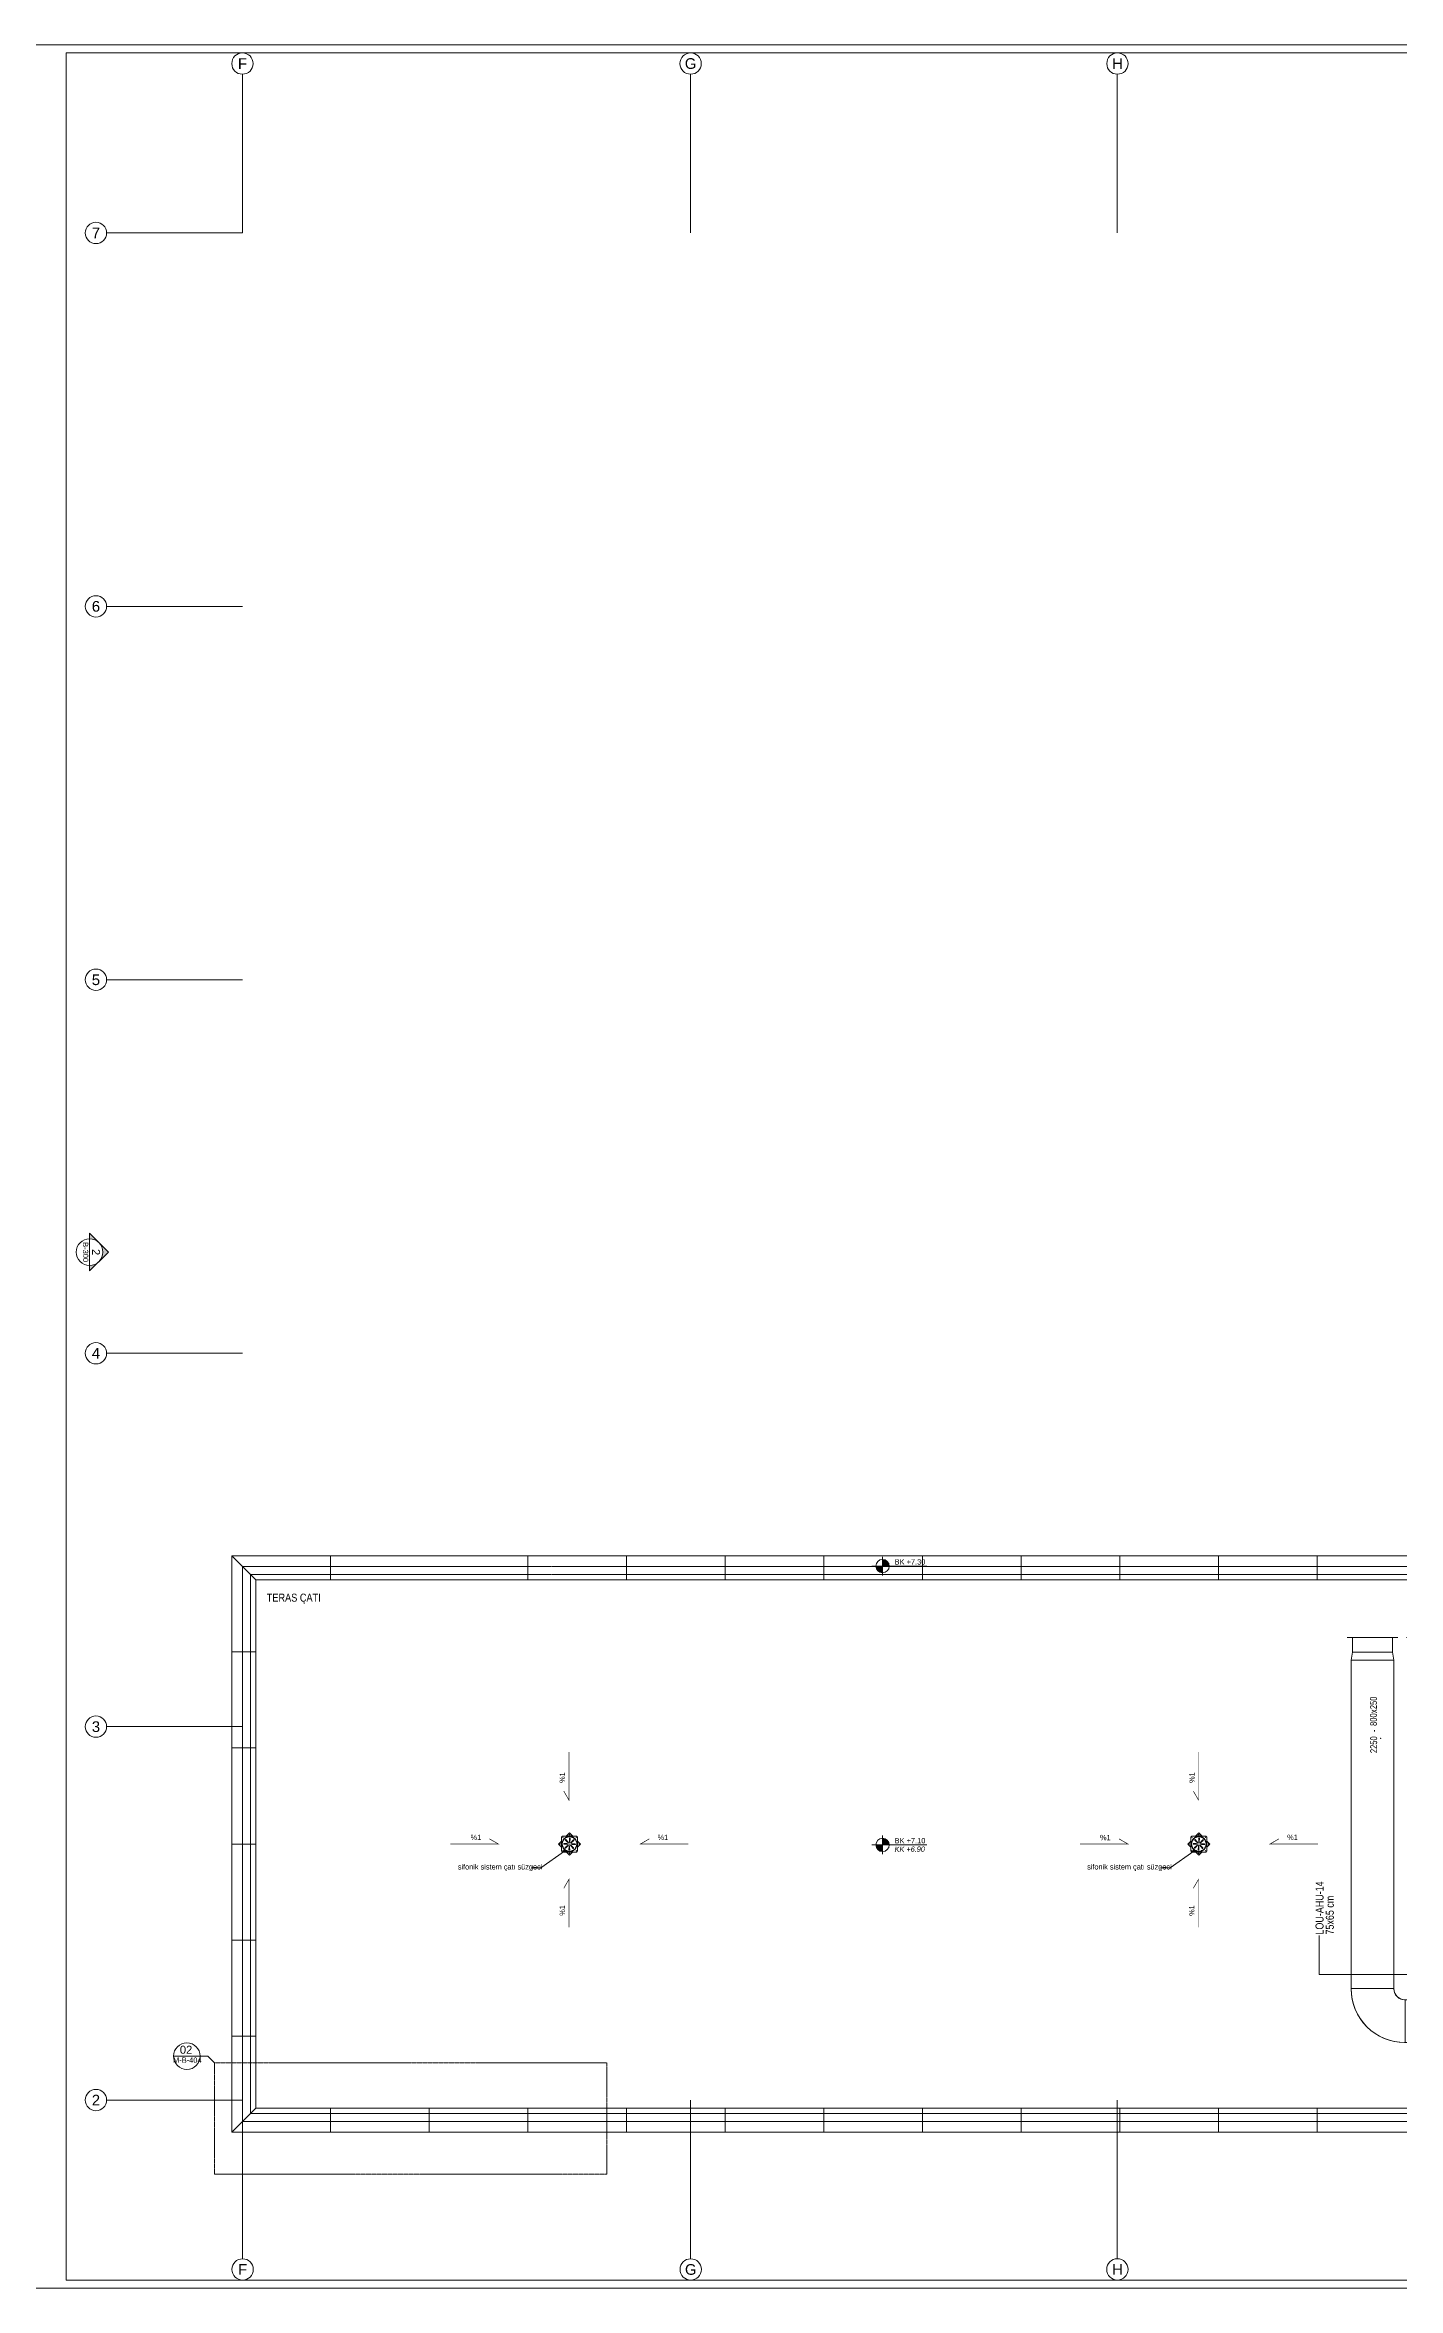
# Model space of a CAD drawing. Extents: x -3709 to 34975, y -230 to 8245.
# Drawn here: x 14030 to 16568, y 0 to 4205 of the extents above; entities that cross this region are included whole.
import ezdxf
from ezdxf.enums import TextEntityAlignment as Align

# ---------------------------------------------------------------- set-up
doc = ezdxf.new("R2010")
doc.units = 0
doc.linetypes.add('HIDDEN', pattern=[0.375, 0.25, -0.125])
doc.linetypes.add('HIDDEN2', pattern=[4.7625, 3.175, -1.5875])
doc.layers.get('0').update_dxf_attribs({"color": 9, "lineweight": 9})
for name, color, linetype, lineweight in [('06B', 9, 'Continuous', 9), ('06D', 9, 'Continuous', 9), ('10', 9, 'Continuous', 9), ('21', 9, 'Continuous', 9), ('24', 9, 'Continuous', 9), ('35', 9, 'Continuous', 9), ('40', 9, 'Continuous', 9), ('40A', 9, 'Continuous', 9), ('GEB-BEZUG', 9, 'Continuous', 25)]:
    doc.layers.add(name, color=color, linetype=linetype, lineweight=lineweight)
doc.styles.add('Arial', font='arial.ttf', dxfattribs={"height": 2.5})
doc.styles.add('DEBI-BLOCK', font='arial.ttf', dxfattribs={"width": 0.8})
doc.styles.add('LUCIDASANS', font='arial.ttf', dxfattribs={"width": 0.8})
doc.styles.add('MuuM_TEXT-ITALIC', font='ARIALNI.TTF')
doc.styles.add('MuuM_TEXT-STANDART', font='ARIALN.TTF')
doc.dimstyles.new('MuuM_DIM100', dxfattribs={"dimscale": 10, "dimtxt": 2, "dimasz": 1, "dimexe": 1, "dimexo": 1, "dimgap": 1, "dimtad": 1, "dimdec": 1, "dimrnd": 0.5, "dimdsep": 46, "dimtxsty": 'MuuM_TEXT-STANDART', "dimblk": 'ARCHTICK', "dimcen": 0, "dimdle": 0.15, "dimclrd": 256, "dimclre": 256, "dimclrt": 256, "dimadec": 0, "dimazin": 0, "dimtfac": 5, "dimtdec": 1, "dimtix": 1, "dimtmove": 2, "dimatfit": 3, "dimldrblk": 'DOT', "dimfxl": 0.2, "dimtolj": 1, "dimlwd": -1, "dimlwe": -1, "dimarcsym": 0})

# ---------------------------------------------------------------- blocks, each defined once
blk = doc.blocks.new('DEBI001')
at = {"extrusion": (-1, 0, 2e-16)}
blk.add_point((0, 0), dxfattribs=at)
at = {"style": 'DEBI-BLOCK', "width": 0.75, "flags": 8}
for tag, p in [('DEBI', (0.3, 0.2)), ('-', (1.28, 0.2))]:
    blk.add_attdef(tag, text='', height=1, dxfattribs=at).set_placement(p, align=Align.BOTTOM_RIGHT)
at = {"style": 'DEBI-BLOCK', "width": 0.75, "flags": 9}
blk.add_attdef('ID', text='', height=0.3, dxfattribs=at).set_placement((0, 0), align=Align.MIDDLE)
at = {"style": 'DEBI-BLOCK', "width": 0.75, "flags": 8}
blk.add_attdef('KESITX', text='', height=1, dxfattribs=at).set_placement((3.61, 1.53), align=Align.TOP_RIGHT)
at = {"style": 'DEBI-BLOCK', "width": 0.8, "flags": 8}
blk.add_attdef('X', text='', height=1, dxfattribs=at).set_placement((3.92, 1.53), align=Align.TOP_CENTER)
at = {"style": 'DEBI-BLOCK', "width": 0.75, "flags": 8}
blk.add_attdef('KESITY', text='', height=1, dxfattribs=at).set_placement((4.21, 1.53), align=Align.TOP_LEFT)
blk = doc.blocks.new('arackabul_kanal')
for p, q in [((2071.3, -2632.6), (2166.3, -2632.6)), ((2182.5, -2632.6), (2277.5, -2632.6)), ((2192.5, -2688.2), (2267.5, -2688.2)), ((2345, -3141.9), (2345, -2943.4)), ((2360, -3141.9), (2330, -3216.9)), ((2018.5, -3264.4), (2018.5, -3191.3)), ((2247.1, -3311.9), (2247.1, -3216.9)), ((2330, -3301.9), (2360, -3226.9)), ((2360, -3301.9), (2330, -3226.9)), ((2247.1, -3264.4), (2018.5, -3264.4)), ((2335, -3391.9), (2360, -3311.9))]:
    blk.add_line(p, q)
for points in [[(2156.3, -2660.2), (2156.3, -2632.6), (2081.3, -2632.6), (2081.3, -2660.2)], [(2267.5, -3121.9), (2267.5, -2632.6), (2192.5, -2632.6), (2192.5, -3121.9)], [(2158.8, -2675.2), (2156.3, -2660.2), (2081.3, -2660.2), (2078.8, -2675.2)], [(2158.8, -2675.2), (2158.8, -3290.9), (2078.8, -3290.9), (2078.8, -2675.2)], [(2287.5, -3141.9), (2330, -3141.9), (2330, -3216.9), (2287.5, -3216.9)], [(2330, -3216.9), (2360, -3216.9), (2360, -3141.9), (2330, -3141.9)], [(2330, -3301.9), (2247.1, -3301.9), (2247.1, -3226.9), (2330, -3226.9)], [(2360, -3226.9), (2330, -3226.9), (2330, -3301.9), (2360, -3301.9)], [(2218.1, -3256.9), (2226.7, -3261.9), (2186.7, -3261.9), (2186.7, -3266.9), (2226.7, -3266.9), (2218.1, -3271.9), (2219.6, -3274.5), (2237.1, -3264.4), (2219.6, -3254.3)], [(2179.8, -3311.9), (2335, -3311.9), (2335, -3391.9), (2179.8, -3391.9)], [(2335, -3311.9), (2335, -3391.9), (2360, -3391.9), (2360, -3311.9)]]:
    blk.add_lwpolyline(points, close=True)
blk.add_lwpolyline([(2081.3, -2632.6), (2081.3, -2660.2)])
for points in [[(2267.5, -3121.9), (2267.5, -3122.9, 0.414214), (2286.5, -3141.9), (2287.5, -3141.9), (2287.5, -3216.9), (2286.5, -3216.9, -0.414214), (2192.5, -3122.9), (2192.5, -3121.9)], [(2158.8, -3290.9), (2158.8, -3291.9, 0.414214), (2178.8, -3311.9), (2179.8, -3311.9), (2179.8, -3391.9), (2178.8, -3391.9, -0.414214), (2078.8, -3291.9), (2078.8, -3290.9)]]:
    blk.add_lwpolyline(points, format="xyb", close=True)
at = {"layer": '40'}
for points in [[(2081.3, -2632.6), (2081.3, -2660.2), (2078.8, -2675.2), (2078.8, -3290.9, 0.420013), (2179.8, -3391.9), (2320, -3391.9), (2320, -3311.9), (2179.8, -3311.9, -0.442108), (2158.8, -3290.9), (2158.8, -2675.2), (2156.3, -2660.2), (2156.3, -2632.6)], [(2192.5, -2632.6), (2192.5, -3121.9, 0.417293), (2286.5, -3216.9), (2320, -3216.9), (2320, -3141.9), (2287.5, -3141.9, -0.443503), (2267.5, -3121.9), (2267.5, -2632.6)]]:
    blk.add_lwpolyline(points, format="xyb", close=True, dxfattribs=at)
blk.add_lwpolyline([(2320, -3301.9), (2247.1, -3301.9), (2247.1, -3226.9), (2320, -3226.9)], close=True, dxfattribs=at)
ref = blk.add_blockref('DEBI001', (2133.8, -2822), dxfattribs=dict(xscale=13, yscale=13, zscale=13, rotation=90.00000315941313))
ref.add_attrib('-', '-', dxfattribs={"height": 13, "rotation": 90, "style": 'DEBI-BLOCK', "width": 0.75, "flags": 8}).set_placement((2131.2, -2805.4), align=Align.BOTTOM_RIGHT)
ref.add_attrib('KESITY', '250', dxfattribs={"height": 13, "rotation": 90, "style": 'DEBI-BLOCK', "width": 0.75, "flags": 8}).set_placement((2113.9, -2767.3), align=Align.TOP_LEFT)
ref.add_attrib('X', 'x', dxfattribs={"height": 13, "rotation": 90, "style": 'DEBI-BLOCK', "width": 0.8, "flags": 8}).set_placement((2113.9, -2771.1), align=Align.TOP_CENTER)
ref.add_attrib('DEBI', '2250', dxfattribs={"height": 13, "rotation": 90, "style": 'DEBI-BLOCK', "width": 0.75, "flags": 8}).set_placement((2131.2, -2818.1), align=Align.BOTTOM_RIGHT)
ref.add_attrib('KESITX', '800', dxfattribs={"height": 13, "rotation": 90, "style": 'DEBI-BLOCK', "width": 0.75, "flags": 8}).set_placement((2113.9, -2775), align=Align.TOP_RIGHT)
ref = blk.add_blockref('DEBI001', (2245.2, -2823), dxfattribs=dict(xscale=13, yscale=13, zscale=13, rotation=90.00000315941313))
ref.add_attrib('-', '-', dxfattribs={"height": 13, "rotation": 90, "style": 'DEBI-BLOCK', "width": 0.75, "flags": 8}).set_placement((2242.6, -2806.4), align=Align.BOTTOM_RIGHT)
ref.add_attrib('KESITY', '300', dxfattribs={"height": 13, "rotation": 90, "style": 'DEBI-BLOCK', "width": 0.75, "flags": 8}).set_placement((2225.2, -2768.2), align=Align.TOP_LEFT)
ref.add_attrib('X', 'x', dxfattribs={"height": 13, "rotation": 90, "style": 'DEBI-BLOCK', "width": 0.8, "flags": 8}).set_placement((2225.2, -2772), align=Align.TOP_CENTER)
ref.add_attrib('DEBI', '2500', dxfattribs={"height": 13, "rotation": 90, "style": 'DEBI-BLOCK', "width": 0.75, "flags": 8}).set_placement((2242.6, -2819.1), align=Align.BOTTOM_RIGHT)
ref.add_attrib('KESITX', '750', dxfattribs={"height": 13, "rotation": 90, "style": 'DEBI-BLOCK', "width": 0.75, "flags": 8}).set_placement((2225.2, -2776), align=Align.TOP_RIGHT)
ref = blk.add_blockref('DEBI001', (2356.9, -2917.7), dxfattribs=dict(xscale=13, yscale=13, zscale=13, rotation=90.00000315941313))
ref.add_attrib('-', '-', dxfattribs={"height": 13, "rotation": 90, "style": 'DEBI-BLOCK', "width": 0.75, "flags": 8}).set_placement((2354.3, -2901.1), align=Align.BOTTOM_RIGHT)
ref.add_attrib('KESITY', '300', dxfattribs={"height": 13, "rotation": 90, "style": 'DEBI-BLOCK', "width": 0.75, "flags": 8}).set_placement((2337, -2862.9), align=Align.TOP_LEFT)
ref.add_attrib('X', 'x', dxfattribs={"height": 13, "rotation": 90, "style": 'DEBI-BLOCK', "width": 0.8, "flags": 8}).set_placement((2337, -2866.7), align=Align.TOP_CENTER)
ref.add_attrib('DEBI', '2500', dxfattribs={"height": 13, "rotation": 90, "style": 'DEBI-BLOCK', "width": 0.75, "flags": 8}).set_placement((2354.3, -2913.8), align=Align.BOTTOM_RIGHT)
ref.add_attrib('KESITX', '750', dxfattribs={"height": 13, "rotation": 90, "style": 'DEBI-BLOCK', "width": 0.75, "flags": 8}).set_placement((2337, -2870.7), align=Align.TOP_RIGHT)
at = {"style": 'LUCIDASANS', "width": 0.8}
for s, p in [('LOU-AHU-14', (2026.8, -3189.7)), ('75x65 cm', (2046.1, -3189.7))]:
    blk.add_text(s, height=15, rotation=90, dxfattribs=at).set_placement(p)
blk = doc.blocks.new('0_elevationtarget-p-bk')
h = blk.add_hatch(color=254)
h.paths.add_polyline_path([(2.5, 0, 0.414214), (0, 2.5), (0, 0)])
h.paths.add_polyline_path([(0, 0), (-2.5, 0, 0.414214), (0, -2.5)])
blk.add_line((0, -3.5), (0, 3.5))
blk.add_lwpolyline([(16.6, 0), (-4, 0)])
blk.add_circle((0, 0), 2.5)
at = {"style": 'Arial'}
blk.add_attdef('BITMISKOT', text='', height=2, dxfattribs=at).set_placement((4.5, 0), align=Align.BOTTOM_LEFT)
at = {"style": 'MuuM_TEXT-ITALIC'}
blk.add_attdef('FINISHINGFLOORLEVEL', text='', height=2, dxfattribs=at).set_placement((4.5, -0.59), align=Align.TOP_LEFT)
blk = doc.blocks.new('Einfügepunkt')
at = {"layer": 'GEB-BEZUG'}
for p, q in [((-1, -1), (1, 1)), ((-1, 1), (1, -1))]:
    blk.add_line(p, q, dxfattribs=at)
blk = doc.blocks.new('suzgec')
at = {"layer": '21'}
for p, q in [((36826.5, 816.6), (36832.1, 822.2)), ((36832.1, 810.9), (36826.5, 816.6)), ((36832.1, 822.2), (36832.3, 822.4)), ((36832.1, 810.9), (36832.1, 822.2)), ((36832.3, 810.7), (36832.1, 810.9)), ((36834.3, 831.6), (36832.3, 829.6)), ((36832.3, 829.6), (36832.3, 803.6)), ((36832.3, 803.6), (36834.3, 801.6)), ((36860.3, 831.6), (36834.3, 831.6)), ((36834.3, 801.6), (36860.3, 801.6)), ((36834.4, 811.8), (36834.6, 811.9)), ((36834.6, 811.9), (36835, 812)), ((36835, 810.9), (36834.8, 810.9)), ((36835.3, 811.1), (36835, 810.9)), ((36837.1, 817.8), (36844.2, 816.8)), ((36841.5, 831.6), (36841.7, 831.8)), ((36841.7, 801.4), (36841.5, 801.6)), ((36841.7, 828.9), (36841.6, 829.1)), ((36841.7, 831.8), (36847.3, 837.4)), ((36841.7, 831.8), (36853, 831.8)), ((36841.8, 828.6), (36841.7, 828.9)), ((36853, 801.4), (36841.7, 801.4)), ((36847.3, 795.7), (36841.7, 801.4)), ((36842.5, 829.5), (36842.6, 829.3)), ((36842.6, 829.3), (36842.8, 829)), ((36844.3, 816.8), (36844.2, 816.8)), ((36846.1, 806.3), (36847.1, 813.4)), ((36847.3, 816.6), (36847.1, 816.6)), ((36847.1, 813.6), (36847.1, 813.4)), ((36847.3, 837.4), (36853, 831.8)), ((36847.3, 816.6), (36847.3, 816.8)), ((36847.3, 816.6), (36847.6, 816.6)), ((36847.3, 816.6), (36847.3, 816.3)), ((36853, 801.4), (36847.3, 795.7)), ((36848.5, 826.8), (36847.6, 819.7)), ((36847.6, 819.6), (36847.6, 819.7)), ((36850.4, 816.3), (36850.5, 816.3)), ((36857.6, 815.4), (36850.5, 816.3)), ((36852.1, 803.9), (36851.9, 804.2)), ((36852.1, 803.7), (36852.1, 803.9)), ((36852.9, 804.6), (36853, 804.3)), ((36853, 831.8), (36853.2, 831.6)), ((36853, 804.3), (36853.1, 804.1)), ((36853.2, 801.6), (36853, 801.4)), ((36859.7, 822.2), (36859.9, 822.3)), ((36860.2, 821.4), (36860, 821.3)), ((36862.3, 829.6), (36860.3, 831.6)), ((36860.3, 801.6), (36862.3, 803.6)), ((36862.3, 803.6), (36862.3, 829.6)), ((36862.3, 822.4), (36862.5, 822.2)), ((36862.5, 810.9), (36862.3, 810.7)), ((36862.5, 822.2), (36862.5, 810.9)), ((36862.5, 822.2), (36868.2, 816.6)), ((36868.2, 816.6), (36862.5, 810.9))]:
    blk.add_line(p, q, dxfattribs=at)
for centre, radius in [((36829.7, 816.6), 0.4), ((36829.7, 816.6), 0.358), ((36847.3, 816.6), 14.3), ((36834.8, 829.1), 0.3), ((36834.8, 804.1), 0.3), ((36847.3, 834.3), 0.4), ((36847.3, 798.9), 0.4), ((36847.3, 834.3), 0.358), ((36847.3, 798.9), 0.358), ((36859.8, 829.1), 0.3), ((36859.8, 804.1), 0.3), ((36865, 816.6), 0.4), ((36865, 816.6), 0.358)]:
    blk.add_circle(centre, radius, dxfattribs=at)
for radius, start, end in [(13.5, 114.6147, 200.3853), (13.8, 200.4176, 204.5824), (13.7, 200.4084, 204.5916), (13.3, 200.3378, 204.6622), (13.2, 200.3292, 204.6708), (13.5, 204.6147, 290.3853), (13.8, 110.4176, 114.5824), (13.7, 110.4084, 114.5916), (13.3, 110.3378, 114.6622), (13.2, 110.3292, 114.6708), (13.5, 24.6147, 110.3853), (13.2, 290.3292, 294.6708), (13.3, 290.3378, 294.6622), (13.7, 290.4084, 294.5916), (13.8, 290.4176, 294.5824), (13.6, 294.6147, 20.3853), (13.2, 20.3292, 24.6708), (13.3, 20.3378, 24.6622), (13.7, 20.4084, 24.5916), (13.8, 20.4176, 24.5824)]:
    blk.add_arc((36847.3, 816.6), radius, start, end, dxfattribs=at)
for points, knots in [([(36837.1, 816.3), (36837, 816.3), (36836.9, 816.3), (36836.7, 816.4), (36836.6, 816.4), (36836.5, 816.6), (36836.4, 816.7), (36836.4, 816.9), (36836.4, 817), (36836.4, 817.2), (36836.4, 817.3), (36836.5, 817.5), (36836.5, 817.5), (36836.7, 817.7), (36836.8, 817.7), (36837, 817.8), (36837.1, 817.8), (36837.2, 817.8)], [2.169268, 2.169268, 2.169268, 2.169268, 2.468107, 2.468107, 2.768207, 2.768207, 3.065525, 3.065525, 3.362844, 3.362844, 3.660162, 3.660162, 3.95748, 3.95748, 4.257581, 4.257581, 4.55635, 4.55635, 4.55635, 4.55635]), ([(36840.3, 809.1), (36840.3, 809.1), (36840.2, 809), (36840, 808.9), (36839.9, 808.9), (36839.7, 808.9), (36839.6, 808.9), (36839.4, 809), (36839.3, 809.1), (36839.2, 809.2), (36839.1, 809.3), (36839, 809.5), (36839, 809.6), (36839, 809.8), (36839.1, 809.9), (36839.2, 810.1), (36839.2, 810.2), (36839.3, 810.2)], [2.169268, 2.169268, 2.169268, 2.169268, 2.468107, 2.468107, 2.768207, 2.768207, 3.065525, 3.065525, 3.362844, 3.362844, 3.660162, 3.660162, 3.95748, 3.95748, 4.257581, 4.257581, 4.55635, 4.55635, 4.55635, 4.55635]), ([(36839.9, 823.6), (36839.8, 823.7), (36839.8, 823.7), (36839.7, 823.9), (36839.7, 824), (36839.7, 824.2), (36839.7, 824.3), (36839.8, 824.5), (36839.8, 824.6), (36840, 824.8), (36840.1, 824.8), (36840.3, 824.9), (36840.4, 824.9), (36840.6, 824.9), (36840.7, 824.8), (36840.9, 824.8), (36840.9, 824.7), (36841, 824.6)], [2.169268, 2.169268, 2.169268, 2.169268, 2.468107, 2.468107, 2.768207, 2.768207, 3.065525, 3.065525, 3.362844, 3.362844, 3.660162, 3.660162, 3.95748, 3.95748, 4.257581, 4.257581, 4.55635, 4.55635, 4.55635, 4.55635]), ([(36844.1, 817), (36844.1, 817), (36844.1, 817), (36844.1, 817), (36844.2, 817), (36844.2, 817), (36844.2, 816.9), (36844.3, 816.9), (36844.3, 816.9), (36844.3, 816.8), (36844.3, 816.8), (36844.3, 816.7), (36844.3, 816.7), (36844.3, 816.7), (36844.3, 816.6), (36844.3, 816.6), (36844.3, 816.5), (36844.2, 816.5), (36844.2, 816.5), (36844.1, 816.5), (36844.1, 816.5), (36844.1, 816.5), (36844.1, 816.5)], [-0.0013985, -0.0013985, -0.0013985, -0.0013985, 0, 0, 0, 0.0909291, 0.0909291, 0.1818582, 0.1818582, 0.2711248, 0.2711248, 0.3603915, 0.3603915, 0.4496581, 0.4496581, 0.5389247, 0.5389247, 0.6298538, 0.6298538, 0.7207829, 0.7207829, 0.7401198, 0.7401198, 0.7401198, 0.7401198]), ([(36844.8, 814.6), (36844.8, 814.6), (36844.8, 814.6), (36844.8, 814.6), (36844.8, 814.6), (36844.8, 814.6), (36844.9, 814.6), (36844.9, 814.6), (36845, 814.6), (36845, 814.6), (36845.1, 814.6), (36845.1, 814.6), (36845.2, 814.5), (36845.2, 814.5), (36845.2, 814.4), (36845.2, 814.4), (36845.2, 814.4), (36845.2, 814.3), (36845.2, 814.3), (36845.2, 814.2), (36845.1, 814.2), (36845.1, 814.2), (36845.1, 814.2)], [-0.0013985, -0.0013985, -0.0013985, -0.0013985, 0, 0, 0, 0.0909291, 0.0909291, 0.1818582, 0.1818582, 0.2711248, 0.2711248, 0.3603915, 0.3603915, 0.4496581, 0.4496581, 0.5389247, 0.5389247, 0.6298538, 0.6298538, 0.7207829, 0.7207829, 0.7401198, 0.7401198, 0.7401198, 0.7401198]), ([(36845.3, 819.1), (36845.3, 819.1), (36845.3, 819.1), (36845.3, 819.1), (36845.4, 819.1), (36845.4, 819.1), (36845.4, 819), (36845.4, 819), (36845.4, 818.9), (36845.4, 818.9), (36845.4, 818.8), (36845.3, 818.8), (36845.3, 818.8), (36845.3, 818.8), (36845.2, 818.7), (36845.2, 818.7), (36845.1, 818.7), (36845.1, 818.7), (36845, 818.8), (36845, 818.8), (36845, 818.8), (36845, 818.8), (36845, 818.8)], [-0.0013985, -0.0013985, -0.0013985, -0.0013985, 0, 0, 0, 0.0909291, 0.0909291, 0.1818582, 0.1818582, 0.2711248, 0.2711248, 0.3603915, 0.3603915, 0.4496581, 0.4496581, 0.5389247, 0.5389247, 0.6298538, 0.6298538, 0.7207829, 0.7207829, 0.7401198, 0.7401198, 0.7401198, 0.7401198]), ([(36847.6, 806.4), (36847.7, 806.3), (36847.6, 806.2), (36847.6, 806), (36847.5, 805.9), (36847.4, 805.7), (36847.3, 805.7), (36847.1, 805.6), (36847, 805.6), (36846.8, 805.6), (36846.7, 805.6), (36846.5, 805.7), (36846.4, 805.8), (36846.3, 805.9), (36846.2, 806), (36846.1, 806.2), (36846.1, 806.3), (36846.2, 806.4)], [2.169268, 2.169268, 2.169268, 2.169268, 2.468107, 2.468107, 2.768207, 2.768207, 3.065525, 3.065525, 3.362844, 3.362844, 3.660162, 3.660162, 3.95748, 3.95748, 4.257581, 4.257581, 4.55635, 4.55635, 4.55635, 4.55635]), ([(36847, 826.8), (36847, 826.9), (36847.1, 827), (36847.1, 827.2), (36847.2, 827.3), (36847.3, 827.4), (36847.4, 827.5), (36847.6, 827.6), (36847.7, 827.6), (36847.9, 827.6), (36848, 827.5), (36848.2, 827.4), (36848.3, 827.4), (36848.4, 827.2), (36848.5, 827.1), (36848.5, 826.9), (36848.5, 826.8), (36848.5, 826.7)], [2.169268, 2.169268, 2.169268, 2.169268, 2.468107, 2.468107, 2.768207, 2.768207, 3.065525, 3.065525, 3.362844, 3.362844, 3.660162, 3.660162, 3.95748, 3.95748, 4.257581, 4.257581, 4.55635, 4.55635, 4.55635, 4.55635]), ([(36847, 813.4), (36847, 813.4), (36847, 813.4), (36847, 813.4), (36847, 813.4), (36847, 813.4), (36847, 813.5), (36847, 813.5), (36847.1, 813.5), (36847.1, 813.6), (36847.2, 813.6), (36847.2, 813.6), (36847.2, 813.6), (36847.3, 813.6), (36847.3, 813.6), (36847.4, 813.5), (36847.4, 813.5), (36847.4, 813.5), (36847.4, 813.4), (36847.5, 813.4), (36847.5, 813.3), (36847.5, 813.3), (36847.5, 813.3)], [-0.0013985, -0.0013985, -0.0013985, -0.0013985, 0, 0, 0, 0.0909291, 0.0909291, 0.1818582, 0.1818582, 0.2711248, 0.2711248, 0.3603915, 0.3603915, 0.4496581, 0.4496581, 0.5389247, 0.5389247, 0.6298538, 0.6298538, 0.7207829, 0.7207829, 0.7401198, 0.7401198, 0.7401198, 0.7401198]), ([(36847.7, 819.8), (36847.7, 819.8), (36847.7, 819.8), (36847.7, 819.8), (36847.7, 819.8), (36847.7, 819.7), (36847.7, 819.7), (36847.7, 819.7), (36847.6, 819.6), (36847.6, 819.6), (36847.5, 819.6), (36847.5, 819.6), (36847.4, 819.6), (36847.4, 819.6), (36847.4, 819.6), (36847.3, 819.6), (36847.3, 819.7), (36847.3, 819.7), (36847.2, 819.8), (36847.2, 819.8), (36847.2, 819.8), (36847.2, 819.8), (36847.2, 819.8)], [-0.0013985, -0.0013985, -0.0013985, -0.0013985, 0, 0, 0, 0.0909291, 0.0909291, 0.1818582, 0.1818582, 0.2711248, 0.2711248, 0.3603915, 0.3603915, 0.4496581, 0.4496581, 0.5389247, 0.5389247, 0.6298538, 0.6298538, 0.7207829, 0.7207829, 0.7401198, 0.7401198, 0.7401198, 0.7401198]), ([(36849.3, 814), (36849.3, 814), (36849.3, 814), (36849.3, 814), (36849.3, 814.1), (36849.3, 814.1), (36849.3, 814.1), (36849.3, 814.2), (36849.3, 814.2), (36849.3, 814.3), (36849.3, 814.3), (36849.3, 814.3), (36849.4, 814.4), (36849.4, 814.4), (36849.5, 814.4), (36849.5, 814.4), (36849.6, 814.4), (36849.6, 814.4), (36849.7, 814.4), (36849.7, 814.4), (36849.7, 814.4), (36849.7, 814.4), (36849.7, 814.4)], [-0.0013985, -0.0013985, -0.0013985, -0.0013985, 0, 0, 0, 0.0909291, 0.0909291, 0.1818582, 0.1818582, 0.2711248, 0.2711248, 0.3603915, 0.3603915, 0.4496581, 0.4496581, 0.5389247, 0.5389247, 0.6298538, 0.6298538, 0.7207829, 0.7207829, 0.7401198, 0.7401198, 0.7401198, 0.7401198]), ([(36849.9, 818.6), (36849.9, 818.6), (36849.9, 818.6), (36849.9, 818.6), (36849.9, 818.6), (36849.8, 818.5), (36849.8, 818.5), (36849.7, 818.5), (36849.7, 818.5), (36849.7, 818.5), (36849.6, 818.6), (36849.6, 818.6), (36849.5, 818.6), (36849.5, 818.7), (36849.5, 818.7), (36849.5, 818.7), (36849.5, 818.8), (36849.5, 818.8), (36849.5, 818.9), (36849.5, 818.9), (36849.6, 819), (36849.6, 819), (36849.6, 819)], [-0.0013985, -0.0013985, -0.0013985, -0.0013985, 0, 0, 0, 0.0909291, 0.0909291, 0.1818582, 0.1818582, 0.2711248, 0.2711248, 0.3603915, 0.3603915, 0.4496581, 0.4496581, 0.5389247, 0.5389247, 0.6298538, 0.6298538, 0.7207829, 0.7207829, 0.7401198, 0.7401198, 0.7401198, 0.7401198]), ([(36850.6, 816.2), (36850.6, 816.2), (36850.6, 816.2), (36850.6, 816.2), (36850.5, 816.2), (36850.5, 816.2), (36850.4, 816.2), (36850.4, 816.3), (36850.4, 816.3), (36850.4, 816.3), (36850.3, 816.4), (36850.3, 816.4), (36850.3, 816.5), (36850.4, 816.5), (36850.4, 816.6), (36850.4, 816.6), (36850.4, 816.6), (36850.5, 816.7), (36850.5, 816.7), (36850.6, 816.7), (36850.6, 816.7), (36850.6, 816.7), (36850.6, 816.7)], [-0.0013985, -0.0013985, -0.0013985, -0.0013985, 0, 0, 0, 0.0909291, 0.0909291, 0.1818582, 0.1818582, 0.2711248, 0.2711248, 0.3603915, 0.3603915, 0.4496581, 0.4496581, 0.5389247, 0.5389247, 0.6298538, 0.6298538, 0.7207829, 0.7207829, 0.7401198, 0.7401198, 0.7401198, 0.7401198]), ([(36854.8, 809.6), (36854.9, 809.5), (36854.9, 809.4), (36855, 809.2), (36855, 809.1), (36855, 808.9), (36855, 808.8), (36854.9, 808.6), (36854.8, 808.5), (36854.7, 808.4), (36854.6, 808.3), (36854.4, 808.3), (36854.3, 808.3), (36854.1, 808.3), (36854, 808.3), (36853.8, 808.4), (36853.7, 808.5), (36853.7, 808.6)], [2.169268, 2.169268, 2.169268, 2.169268, 2.468107, 2.468107, 2.768207, 2.768207, 3.065525, 3.065525, 3.362844, 3.362844, 3.660162, 3.660162, 3.95748, 3.95748, 4.257581, 4.257581, 4.55635, 4.55635, 4.55635, 4.55635]), ([(36854.4, 824), (36854.4, 824.1), (36854.5, 824.2), (36854.7, 824.2), (36854.8, 824.3), (36855, 824.3), (36855.1, 824.2), (36855.3, 824.1), (36855.4, 824.1), (36855.5, 823.9), (36855.6, 823.8), (36855.6, 823.7), (36855.7, 823.5), (36855.6, 823.3), (36855.6, 823.2), (36855.5, 823.1), (36855.4, 823), (36855.4, 822.9)], [2.169268, 2.169268, 2.169268, 2.169268, 2.468107, 2.468107, 2.768207, 2.768207, 3.065525, 3.065525, 3.362844, 3.362844, 3.660162, 3.660162, 3.95748, 3.95748, 4.257581, 4.257581, 4.55635, 4.55635, 4.55635, 4.55635]), ([(36857.6, 816.9), (36857.7, 816.9), (36857.8, 816.9), (36858, 816.8), (36858, 816.7), (36858.2, 816.6), (36858.2, 816.5), (36858.3, 816.3), (36858.3, 816.2), (36858.3, 816), (36858.3, 815.9), (36858.2, 815.7), (36858.1, 815.6), (36858, 815.5), (36857.9, 815.4), (36857.7, 815.4), (36857.6, 815.4), (36857.5, 815.4)], [2.169268, 2.169268, 2.169268, 2.169268, 2.468107, 2.468107, 2.768207, 2.768207, 3.065525, 3.065525, 3.362844, 3.362844, 3.660162, 3.660162, 3.95748, 3.95748, 4.257581, 4.257581, 4.55635, 4.55635, 4.55635, 4.55635])]:
    blk.add_open_spline(points, degree=3, knots=knots, dxfattribs=at)
for points, weights in [([(36844.1, 816.5), (36842.4, 816.4), (36837.1, 816.3)], [1, 1.19289012449, 1.04336959218]), ([(36837.2, 817.8), (36842.5, 817.2), (36844.1, 817)], [1.04357122072, 1.19470433147, 1]), ([(36839.3, 810.2), (36843.5, 813.5), (36844.8, 814.6)], [1.04357122094, 1.1947043326, 1]), ([(36845, 818.8), (36843.7, 820), (36839.9, 823.6)], [1, 1.19289012244, 1.04336959178]), ([(36845.1, 814.2), (36844, 813), (36840.3, 809.1)], [1, 1.19289012327, 1.04336959194]), ([(36841, 824.6), (36844.3, 820.5), (36845.3, 819.1)], [1.04357122128, 1.19470433435, 1]), ([(36846.2, 806.4), (36846.8, 811.7), (36847, 813.4)], [1.04357122103, 1.19470433305, 1]), ([(36847.2, 819.8), (36847.2, 821.5), (36847, 826.8)], [1, 1.1928901223, 1.04336959175]), ([(36847.5, 813.3), (36847.5, 811.6), (36847.6, 806.4)], [1, 1.19289011339, 1.04336959002]), ([(36848.5, 826.7), (36847.9, 821.5), (36847.7, 819.8)], [1.04357122043, 1.19470432993, 1]), ([(36853.7, 808.6), (36850.4, 812.7), (36849.3, 814)], [1.04357121982, 1.19470432681, 1]), ([(36849.6, 819), (36850.7, 820.2), (36854.4, 824)], [1, 1.19289012017, 1.04336959134]), ([(36849.7, 814.4), (36850.9, 813.2), (36854.8, 809.6)], [1, 1.19289011781, 1.04336959088]), ([(36855.4, 822.9), (36851.2, 819.6), (36849.9, 818.6)], [1.04357122006, 1.19470432802, 1]), ([(36859.3, 822.1), (36859.5, 822.2), (36859.7, 822.2)], [1.02554744525, 1.0127799804, 1]), ([(36860, 821.3), (36859.9, 821.2), (36859.7, 821.2)], [1, 1.0127799804, 1.02554744526])]:
    blk.add_rational_spline(points, weights, degree=2, dxfattribs=at)
for points, weights, knots in [([(36850.6, 816.7), (36851.1, 816.7), (36853.6, 816.8), (36857.6, 816.9)], [4.14064799907, 3.56700040162, 2.15953650571, 1.32480586323], [27.48414514, 27.48414514, 27.48414514, 27.50397367, 27.53272487, 27.53272487, 27.53272487]), ([(36857.5, 815.4), (36855.5, 815.6), (36852.3, 816), (36850.9, 816.2), (36850.6, 816.2)], [1.32476723726, 1.64485472039, 2.71311941379, 3.81141839734, 4.16242382948], [0.00590224, 0.00590224, 0.00590224, 0.01753913, 0.04477222, 0.05758123, 0.05758123, 0.05758123])]:
    blk.add_rational_spline(points, weights, degree=2, knots=knots, dxfattribs=at)
at = {"layer": '21', "xscale": 0.1, "yscale": 0.1, "zscale": 0.1}
blk.add_blockref('Einfügepunkt', (36847.3, 816.6), dxfattribs=at)
blk = doc.blocks.new('_ArchTick')
at = {"color": 0, "linetype": 'ByBlock', "const_width": 0.15}
blk.add_lwpolyline([(-0.5, -0.5), (0.5, 0.5)], dxfattribs=at)
blk = doc.blocks.new('_Dot')
at = {"color": 0, "linetype": 'ByBlock', "lineweight": -2}
blk.add_line((-0.5, 0), (-1, 0), dxfattribs=at)
at = {"color": 0, "linetype": 'ByBlock', "const_width": 0.5}
blk.add_lwpolyline([(-0.25, 0, 1), (0.25, 0, 1)], format="xyb", close=True, dxfattribs=at)
blk = doc.blocks.new('VIDA')
for p, q in [((-18072, 6524), (-18070, 6525)), ((-18072, 6524), (-18072, 6524)), ((-18072, 6524), (-18072, 6524)), ((-18070, 6523), (-18072, 6524)), ((-18070, 6525), (-18071, 6523)), ((-18071, 6523), (-18070, 6525)), ((-18070, 6523), (-18069, 6525)), ((-18070, 6525), (-18070, 6525)), ((-18070, 6525), (-18070, 6524)), ((-18070, 6524), (-18070, 6525)), ((-18070, 6525), (-18070, 6525)), ((-18070, 6525), (-18070, 6525)), ((-18070, 6525), (-18069, 6525)), ((-18070, 6524), (-18070, 6524)), ((-18069, 6522), (-18070, 6523)), ((-18070, 6523), (-18070, 6523)), ((-18069, 6523), (-18068, 6525)), ((-18069, 6522), (-18069, 6525)), ((-18069, 6525), (-18069, 6522)), ((-18069, 6525), (-18069, 6525)), ((-18069, 6525), (-18069, 6525)), ((-18069, 6525), (-18069, 6525)), ((-18069, 6525), (-18069, 6525)), ((-18069, 6525), (-18068, 6525)), ((-18069, 6523), (-18069, 6522)), ((-18068, 6522), (-18069, 6523)), ((-18069, 6523), (-18069, 6523)), ((-18069, 6522), (-18069, 6522)), ((-18067, 6525), (-18068, 6522)), ((-18068, 6523), (-18067, 6525)), ((-18068, 6525), (-18068, 6523)), ((-18068, 6522), (-18068, 6525)), ((-18068, 6525), (-18068, 6525)), ((-18068, 6525), (-18068, 6522)), ((-18068, 6525), (-18068, 6525)), ((-18068, 6525), (-18068, 6525)), ((-18068, 6525), (-18067, 6525)), ((-18068, 6523), (-18068, 6522)), ((-18068, 6522), (-18068, 6523)), ((-18068, 6523), (-18068, 6523)), ((-18068, 6523), (-18068, 6522)), ((-18067, 6522), (-18068, 6522)), ((-18068, 6522), (-18068, 6522)), ((-18066, 6525), (-18067, 6525)), ((-18067, 6523), (-18066, 6525)), ((-18066, 6525), (-18067, 6522)), ((-18067, 6525), (-18067, 6523)), ((-18067, 6522), (-18067, 6525)), ((-18067, 6525), (-18067, 6525)), ((-18067, 6525), (-18067, 6525)), ((-18067, 6525), (-18067, 6525)), ((-18067, 6522), (-18067, 6523)), ((-18067, 6523), (-18067, 6522)), ((-18067, 6523), (-18067, 6523)), ((-18067, 6523), (-18067, 6522)), ((-18066, 6522), (-18067, 6522)), ((-18066, 6525), (-18066, 6525)), ((-18066, 6525), (-18066, 6525)), ((-18066, 6525), (-18066, 6525)), ((-18066, 6525), (-18066, 6523)), ((-18066, 6522), (-18066, 6525)), ((-18065, 6525), (-18066, 6522)), ((-18066, 6523), (-18065, 6525)), ((-18066, 6525), (-18065, 6525)), ((-18066, 6523), (-18066, 6523)), ((-18066, 6523), (-18066, 6522)), ((-18066, 6523), (-18066, 6522)), ((-18066, 6522), (-18066, 6523)), ((-18065, 6522), (-18066, 6522)), ((-18065, 6525), (-18065, 6523)), ((-18065, 6522), (-18065, 6525)), ((-18065, 6525), (-18065, 6525)), ((-18065, 6525), (-18065, 6525)), ((-18065, 6525), (-18065, 6525)), ((-18065, 6525), (-18064, 6525)), ((-18065, 6523), (-18064, 6525)), ((-18064, 6525), (-18065, 6522)), ((-18065, 6522), (-18064, 6525)), ((-18065, 6523), (-18065, 6522)), ((-18065, 6523), (-18065, 6523)), ((-18065, 6523), (-18065, 6522)), ((-18065, 6522), (-18065, 6523)), ((-18064, 6523), (-18065, 6522)), ((-18064, 6523), (-18065, 6522)), ((-18065, 6522), (-18065, 6522)), ((-18064, 6525), (-18064, 6525)), ((-18064, 6525), (-18064, 6525)), ((-18064, 6525), (-18064, 6525)), ((-18064, 6525), (-18064, 6523)), ((-18064, 6522), (-18062, 6525)), ((-18062, 6525), (-18064, 6522)), ((-18064, 6523), (-18062, 6525)), ((-18062, 6525), (-18064, 6525)), ((-18064, 6523), (-18064, 6523)), ((-18062, 6523), (-18064, 6522)), ((-18062, 6523), (-18064, 6522)), ((-18064, 6522), (-18064, 6523)), ((-18064, 6522), (-18064, 6522)), ((-18063, 6522), (-18062, 6525)), ((-18061, 6525), (-18063, 6523)), ((-18062, 6525), (-18063, 6525)), ((-18062, 6523), (-18063, 6522)), ((-18063, 6522), (-18061, 6523)), ((-18062, 6523), (-18063, 6522)), ((-18063, 6523), (-18061, 6523)), ((-18063, 6522), (-18061, 6522)), ((-18062, 6525), (-18061, 6525)), ((-18062, 6525), (-18062, 6525)), ((-18062, 6525), (-18062, 6525)), ((-18062, 6525), (-18062, 6525)), ((-18061, 6525), (-18062, 6525)), ((-18062, 6523), (-18061, 6525)), ((-18061, 6525), (-18062, 6522)), ((-18062, 6522), (-18061, 6525)), ((-18061, 6523), (-18062, 6525)), ((-18062, 6525), (-18061, 6522)), ((-18062, 6525), (-18062, 6523)), ((-18062, 6525), (-18062, 6525)), ((-18062, 6525), (-18061, 6525)), ((-18062, 6523), (-18062, 6523)), ((-18062, 6522), (-18062, 6523)), ((-18061, 6523), (-18062, 6522)), ((-18061, 6523), (-18062, 6522)), ((-18062, 6522), (-18062, 6522)), ((-18061, 6525), (-18060, 6525)), ((-18061, 6525), (-18061, 6525)), ((-18061, 6525), (-18061, 6525)), ((-18061, 6525), (-18061, 6525)), ((-18061, 6525), (-18061, 6523)), ((-18061, 6522), (-18060, 6525)), ((-18060, 6525), (-18061, 6522)), ((-18061, 6523), (-18060, 6525)), ((-18061, 6523), (-18061, 6523)), ((-18060, 6523), (-18061, 6522)), ((-18060, 6523), (-18061, 6522)), ((-18061, 6522), (-18061, 6523)), ((-18061, 6522), (-18061, 6522)), ((-18060, 6525), (-18060, 6525)), ((-18060, 6525), (-18060, 6525)), ((-18060, 6525), (-18060, 6525)), ((-18060, 6525), (-18060, 6525)), ((-18060, 6525), (-18060, 6523)), ((-18060, 6523), (-18060, 6525)), ((-18059, 6525), (-18060, 6522)), ((-18060, 6522), (-18059, 6525)), ((-18060, 6525), (-18059, 6525)), ((-18059, 6524), (-18060, 6523)), ((-18060, 6522), (-18060, 6523)), ((-18060, 6523), (-18060, 6522)), ((-18060, 6523), (-18060, 6522)), ((-18060, 6523), (-18060, 6523)), ((-18060, 6523), (-18059, 6523)), ((-18060, 6522), (-18060, 6522)), ((-18058, 6527), (-18059, 6527)), ((-18059, 6521), (-18059, 6527)), ((-18059, 6525), (-18059, 6525)), ((-18058, 6521), (-18059, 6521))]:
    blk.add_line(p, q)
for points in [[(-18069, 6525), (-18069, 6523)], [(-18057, 6524), (-18057, 6524), (-18057, 6524), (-18057, 6523)]]:
    blk.add_lwpolyline(points)
for start, end in [(7.5095, 35.2427), (324.7573, 352.4905)]:
    blk.add_arc((-18062, 6524), 5.21, start, end)
blk = doc.blocks.new('krt-harpusta1')
for points in [[(16786.2, 292.5), (16786.2, 337.5), (14425.8, 337.5), (14425.8, 1327.5), (16786.2, 1327.5), (16786.2, 1372.5), (14380.8, 1372.5), (14380.8, 292.5), (16786.2, 292.5)], [(14425.8, 1327.5), (14380.8, 1372.5)], [(14565.8, 1372.5), (14565.8, 1327.5)], [(14935.8, 1372.5), (14935.8, 1327.5)], [(15120.8, 1372.5), (15120.8, 1327.5)], [(15305.8, 1372.5), (15305.8, 1327.5)], [(15490.8, 1372.5), (15490.8, 1327.5)], [(15675.8, 1372.5), (15675.8, 1327.5)], [(15860.8, 1372.5), (15860.8, 1327.5)], [(16045.8, 1372.5), (16045.8, 1327.5)], [(16230.8, 1372.5), (16230.8, 1327.5)], [(16415.8, 1372.5), (16415.8, 1327.5)], [(16600.8, 1372.5), (16600.8, 1327.5)], [(14380.8, 1192.5), (14425.8, 1192.5)], [(14380.8, 1012.5), (14425.8, 1012.5)], [(14380.8, 832.5), (14425.8, 832.5)], [(14380.8, 652.5), (14425.8, 652.5)], [(14380.8, 472.5), (14425.8, 472.5)], [(14380.8, 292.5), (14425.8, 337.5)], [(14565.8, 292.5), (14565.8, 337.5)], [(14750.8, 292.5), (14750.8, 337.5)], [(14935.8, 292.5), (14935.8, 337.5)], [(15120.8, 292.5), (15120.8, 337.5)], [(15305.8, 292.5), (15305.8, 337.5)], [(15490.8, 292.5), (15490.8, 337.5)], [(15675.8, 292.5), (15675.8, 337.5)], [(15860.8, 292.5), (15860.8, 337.5)], [(16045.8, 292.5), (16045.8, 337.5)], [(16230.8, 292.5), (16230.8, 337.5)], [(16415.8, 292.5), (16415.8, 337.5)], [(16600.8, 292.5), (16600.8, 337.5)]]:
    blk.add_lwpolyline(points)
at = {"layer": '06D', "linetype": 'HIDDEN'}
for points in [[(16786.2, 1352.5), (14400.8, 1352.5), (14400.8, 312.5), (16786.2, 312.5), (16786.2, 312.5)], [(16786.2, 1337.5), (14415.8, 1337.5), (14415.8, 327.5), (16786.2, 327.5)]]:
    blk.add_lwpolyline(points, dxfattribs=at)
at = {"layer": '10', "xscale": -0.1000000000058208, "yscale": 0.1000000000058208, "zscale": 0.1000000000021828, "rotation": 89.9725710339926}
blk.add_blockref('VIDA', (17448.1, -1504.2), dxfattribs=at)
at = {"layer": '21', "style": 'MuuM_TEXT-STANDART'}
blk.add_text('TERAS ÇATI', height=15, dxfattribs=at).set_placement((14446.1, 1282.3), align=Align.BOTTOM_LEFT)
blk = doc.blocks.new('0_aks')
at = {"linetype": 'Continuous'}
blk.add_circle((0, 0), 2, dxfattribs=at)
at = {"style": 'Arial'}
blk.add_attdef('AKS', text='', height=2, dxfattribs=at).set_placement((0, 0), align=Align.MIDDLE_CENTER)
blk = doc.blocks.new('p-aks_vw')
at = {"layer": '24', "ltscale": 2}
for points in [[(0, 3837.5), (0, 3540)], [(840, 3837.5), (840, 3540)], [(1640, 3837.5), (1640, 3540)], [(2440, 3837.5), (2440, 3540)], [(3240, 3837.5), (3240, 3540)], [(3620, 3837.5), (3620, 3540)], [(4040, 3837.5), (4040, 3540)], [(4840, 3837.5), (4840, 3540)], [(5680, 3837.5), (5680, 3540)], [(-255, 3540), (0, 3540)], [(5680, 3540), (5975, 3540)], [(-255, 2840), (0, 2840)], [(5680, 2840), (5975, 2840)], [(-255, 2140), (0, 2140)], [(5680, 2140), (5975, 2140)], [(-255, 1440), (0, 1440)], [(5680, 1440), (5975, 1440)], [(-255, 740), (0, 740)], [(5680, 740), (5975, 740)], [(-255, 40), (0, 40)], [(0, 40), (0, -257.5)], [(840, 40), (840, -257.5)], [(1640, 40), (1640, -257.5)], [(2440, 40), (2440, -257.5)], [(3240, 40), (3240, -257.5)], [(3620, 40), (3620, -257.5)], [(4040, 40), (4040, -257.5)], [(4840, 40), (4840, -257.5)], [(5680, 40), (5975, 40)], [(5680, 40), (5680, -257.5)]]:
    blk.add_lwpolyline(points, dxfattribs=at)
at = {"layer": '24', "xscale": 10, "yscale": 10, "zscale": 10}
for p, values in [((-0.3, 3857.5), {'AKS': 'F'}), ((840, 3857.5), {'AKS': 'G'}), ((1640.4, 3857.5), {'AKS': 'H'}), ((2440, 3857.5), {'AKS': 'I'}), ((3240, 3857.5), {'AKS': 'J'}), ((3620, 3857.5), {'AKS': 'K'}), ((4040, 3857.5), {'AKS': 'L'}), ((4840, 3857.5), {'AKS': 'M'}), ((5679.7, 3857.5), {'AKS': 'N'}), ((-275, 3540), {'AKS': '7'}), ((5995, 3540), {'AKS': '7'}), ((-275, 2840), {'AKS': '6'}), ((5995, 2840), {'AKS': '6'}), ((-275, 2140), {'AKS': '5'}), ((5995, 2140), {'AKS': '5'}), ((-275, 1440), {'AKS': '4'}), ((5995, 1440), {'AKS': '4'}), ((-275, 740), {'AKS': '3'}), ((5995, 740), {'AKS': '3'}), ((-275, 40), {'AKS': '2'}), ((5995, 40), {'AKS': '2'}), ((0, -277.5), {'AKS': 'F'}), ((840.3, -277.5), {'AKS': 'G'}), ((1640.3, -277.4), {'AKS': 'H'}), ((2440, -277.5), {'AKS': 'I'}), ((3240.3, -277.5), {'AKS': 'J'}), ((3620.3, -277.5), {'AKS': 'K'}), ((4040.3, -277.5), {'AKS': 'L'}), ((4840.3, -277.5), {'AKS': 'M'}), ((5680, -277.5), {'AKS': 'N'})]:
    blk.add_blockref('0_aks', p, dxfattribs=at).add_auto_attribs(values)
blk = doc.blocks.new('0_exteriorelevation1')
h = blk.add_hatch(color=256)
h.paths.add_polyline_path([(7.07, 0), (0, 7.07), (-7.07, 0)])
h.paths.add_polyline_path([(5, 0, 1), (-5, 0)], flags=16)
blk.add_lwpolyline([(7.07, 0), (0, 7.07), (-7.07, 0), (7.07, 0)])
blk.add_lwpolyline([(7.07, 0), (0, 7.07), (-7.07, 0), (7.07, 0)])
blk.add_circle((0, 0), 5)
at = {"style": 'Arial'}
blk.add_attdef('KESITADI', text='', height=3, dxfattribs=at).set_placement((0, 0), align=Align.BOTTOM_CENTER)
blk.add_attdef('PAFTAADI', text='', height=2, dxfattribs=at).set_placement((0, -0.5), align=Align.TOP_CENTER)
blk = doc.blocks.new('0_detailbox1')
blk.add_lwpolyline([(10.41, -2.5), (7.91, 0), (-5, 0)])
blk.add_circle((0, 0), 5)
at = {"style": 'Arial'}
blk.add_attdef('DETAYADI', text='', height=3, dxfattribs=at).set_placement((0, 0), align=Align.BOTTOM_CENTER)
blk.add_attdef('PAFTAADI', text='', height=2, dxfattribs=at).set_placement((0, -0.5), align=Align.TOP_CENTER)

msp = doc.modelspace()

# ---------------------------------------------------------------- linework, layer by layer
at = {"layer": '21', "const_width": 1.2}
for points in [[(15012.7, 1004.91), (15012.7, 914.91), (15003.02, 931.67)], [(16193.2, 1004.91), (16193.2, 914.91), (16183.52, 931.67)], [(14790.4, 832.5), (14880.4, 832.5), (14863.63, 842.18)], [(15236.78, 832.5), (15146.78, 832.5), (15163.55, 842.18)], [(15970.9, 832.5), (16060.9, 832.5), (16044.13, 842.18)], [(16417.28, 832.5), (16327.28, 832.5), (16344.05, 842.18)], [(15012.7, 676.28), (15012.7, 766.28), (15003.02, 749.51)], [(16193.2, 676.28), (16193.2, 766.28), (16183.52, 749.51)]]:
    msp.add_lwpolyline(points, dxfattribs=at)
at = {"layer": '21', "linetype": 'HIDDEN2', "ltscale": 0.1}
msp.add_lwpolyline([(14348.34, 213.36), (15083.89, 213.36), (15083.89, 422.38), (14348.34, 422.38)], close=True, dxfattribs=at)
at = {"layer": '35'}
msp.add_lwpolyline([(16783.84, 337.5), (14425.84, 337.5), (14425.84, 1327.5), (16783.84, 1327.5)], close=True, dxfattribs=at)
at = {"layer": '40A'}
for points in [[(20985, 0), (13990, 0), (13990, 4205), (20985, 4205)], [(14070, 4190), (20445.06, 4190), (20445.06, 15), (14070, 15)]]:
    msp.add_lwpolyline(points, close=True, dxfattribs=at)

# ---------------------------------------------------------------- block references
at = {"layer": '06B'}
msp.add_blockref('krt-harpusta1', (0, 0), dxfattribs=at)
at = {"layer": '06D'}
msp.add_blockref('arackabul_kanal', (14400.84, 3852.5), dxfattribs=at)
at = {"layer": '21', "xscale": 5, "yscale": 5, "zscale": 5, "rotation": 270}
msp.add_blockref('0_exteriorelevation1', (14113.86, 1942), dxfattribs=at).add_auto_attribs({'KESITADI': '2', 'PAFTAADI': 'B-300'})
at = {"layer": '21'}
ref = msp.add_blockref('0_elevationtarget-p-bk', (15600.84, 1353.37), dxfattribs=dict(at, xscale=5, yscale=5, zscale=5))
ref.add_attrib('BITMISKOT', 'BK +7.30', dxfattribs={"layer": '0', "height": 10, "style": 'Arial'}).set_placement((15623.34, 1353.37), align=Align.BOTTOM_LEFT)
at = {"layer": '21', "xscale": 5, "yscale": 5, "zscale": 5}
msp.add_blockref('0_elevationtarget-p-bk', (15600.84, 830.76), dxfattribs=at).add_auto_attribs({'BITMISKOT': 'BK +7.10', 'FINISHINGFLOORLEVEL': 'KK +6.90'})
at = {"layer": '21'}
ref = msp.add_blockref('0_detailbox1', (14296.28, 434.88), dxfattribs=dict(at, xscale=5, yscale=5, zscale=5))
ref.add_attrib('DETAYADI', '02', dxfattribs={"layer": '0', "height": 15, "style": 'Arial'}).set_placement((14294.8, 434.88), align=Align.BOTTOM_CENTER)
ref.add_attrib('PAFTAADI', 'M-B-404', dxfattribs={"layer": '0', "height": 10, "style": 'Arial'}).set_placement((14297.14, 432.38), align=Align.TOP_CENTER)
at = {"layer": '24'}
msp.add_blockref('p-aks_vw', (14400.84, 312.5), dxfattribs=at)
at = {"layer": '35'}
for p in [(-21833.51, 15.92), (-20653.51, 15.92)]:
    msp.add_blockref('suzgec', p, dxfattribs=at)

# ---------------------------------------------------------------- texts
at = {"layer": '21', "style": 'MuuM_TEXT-STANDART'}
for p in [(14804.39, 794.73), (15984.39, 794.73)]:
    msp.add_text('sifonik sistem çatı süzgeci', height=10, dxfattribs=at).set_placement(p, align=Align.TOP_LEFT)
at = {"layer": '21', "char_height": 10, "width": 119.8316, "rotation": 90, "style": 'MuuM_TEXT-STANDART'}
for insert, attachment_point in [((14995.28, 947.11), 1), ((16175.78, 947.11), 1), ((14995.28, 717.89), 3), ((16175.53, 717.64), 3)]:
    msp.add_mtext('%1', dxfattribs=dict(at, insert=insert, attachment_point=attachment_point))
at = {"layer": '21', "char_height": 10, "width": 119.8316, "style": 'MuuM_TEXT-STANDART'}
for insert, attachment_point in [((14848.19, 849.93), 3), ((15178.99, 849.93), 1), ((16028.44, 849.68), 3), ((16359.49, 849.93), 1)]:
    msp.add_mtext('%1', dxfattribs=dict(at, insert=insert, attachment_point=attachment_point))

# ---------------------------------------------------------------- leaders
at = {"layer": '21'}
for points in [[(15004.67, 819.18), (14959.83, 787.79), (14941.74, 787.79)], [(16184.67, 819.18), (16139.83, 787.79), (16121.74, 787.79)]]:
    msp.add_leader(points, dimstyle='MuuM_DIM100', override={"dimasz": 0.5}, dxfattribs=at)

doc.saveas('drawing.dxf')
